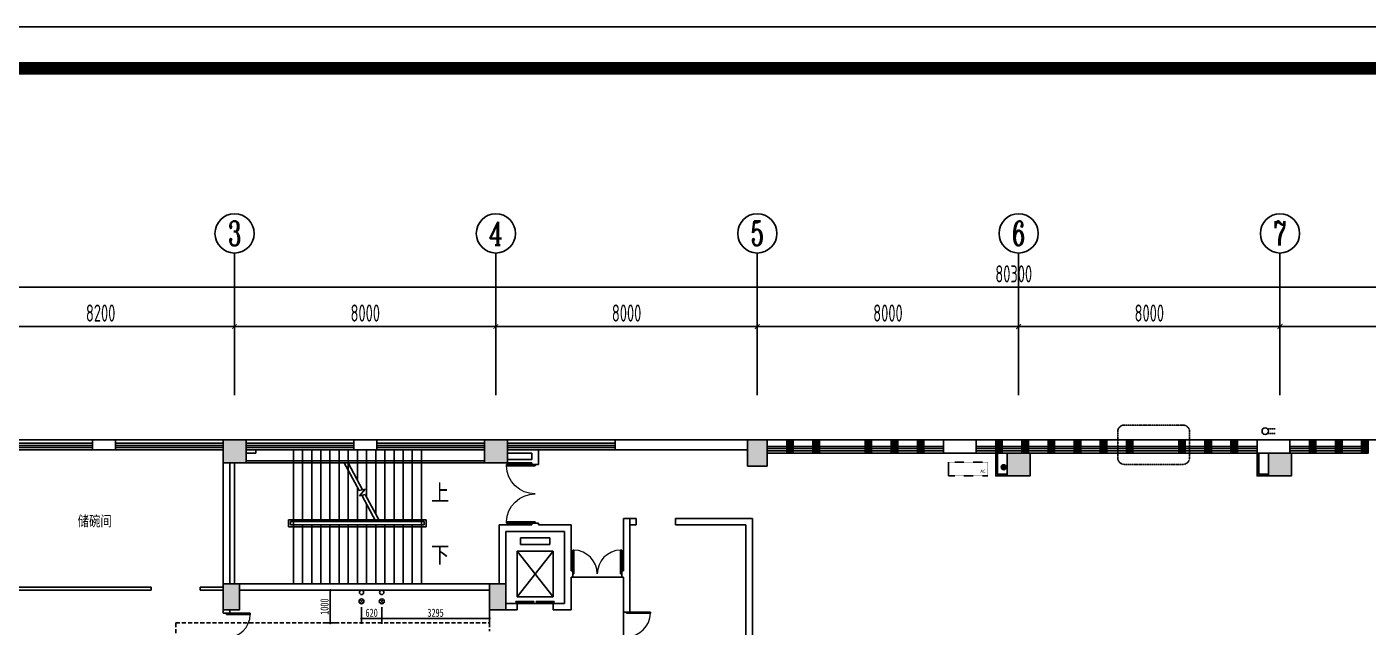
# Model space of a CAD drawing. Header units: inches. Extents: x -584 to 1446124, y -108140 to 99637.
# Drawn here: x 1113864 to 1154924, y -31874 to -13508 of the extents above; entities that cross this region are included whole.
import ezdxf
from ezdxf.enums import TextEntityAlignment as Align

# ---------------------------------------------------------------- set-up
doc = ezdxf.new("R2010")
doc.units = ezdxf.units.IN
doc.header["$MEASUREMENT"] = 0
doc.linetypes.add('DASH', pattern=[0.35, 0.25, -0.1])
doc.linetypes.add('HIDDEN', pattern=[0.375, 0.25, -0.125])
for name, color, linetype in [('0-空调出屋面', 41, 'Continuous'), ('AXIS', 3, 'Continuous'), ('AXIS_TEXT', 7, 'Continuous'), ('COLUMN', 6, 'Continuous'), ('DIM_SYMB', 3, 'Continuous'), ('EVTR', 2, 'Continuous'), ('PUB_STRM', 4, 'Continuous'), ('PUB_TEXT', 151, 'Continuous'), ('ROOM_NAME', 7, 'Continuous'), ('STAIR', 6, 'Continuous'), ('WALL', 7, 'Continuous'), ('WINDOW', 3, 'Continuous'), ('供排水', 4, 'Continuous'), ('外框', 7, 'Continuous'), ('电位', 1, 'Continuous'), ('空调', 205, 'Continuous')]:
    doc.layers.add(name, color=color, linetype=linetype)
doc.styles.add('_TCH_AXIS', font='COMPLEX', dxfattribs={"bigfont": 'GBCBIG'})
doc.styles.add('_TCH_DIM', font='stylu.ttf')
doc.styles.add('_TCH_DIM_T3', font='TSSDENG', dxfattribs={"width": 0.64, "bigfont": 'TSSDCHN'})
doc.styles.add('COMPLEX', font='stylu.ttf')
doc.styles.add('HZ-1', font='MingLiU.ttf', dxfattribs={"width": 0.8})
doc.styles.get("Standard").update_dxf_attribs({"font": '', "width": 0.7, "height": 250})
doc.styles.add('宋体', font='', dxfattribs={"width": 0.8})
doc.styles.get('Standard').set_extended_font_data('NSimSun')
doc.styles.get('宋体').set_extended_font_data('NSimSun')
doc.dimstyles.new('_TCH_ARCH&&150', dxfattribs={"dimtxt": 525, "dimasz": 150, "dimexe": 375, "dimexo": 450, "dimgap": 150, "dimtad": 1, "dimdec": 0, "dimzin": 0, "dimdsep": 46, "dimtxsty": '_TCH_DIM_T3', "dimblk": 'ARCHTICK', "dimcen": 0.09, "dimclrt": 7, "dimazin": 2, "dimtfac": 1, "dimtdec": 0, "dimtix": 1, "dimtmove": 2, "dimatfit": 3, "dimfxl": 0, "dimtolj": 1, "dimtzin": 0, "dimarcsym": 0})
doc.dimstyles.new('电路', dxfattribs={"dimscale": 80, "dimtxt": 2.5, "dimasz": 1, "dimexe": 2, "dimexo": 1, "dimtad": 1, "dimdec": 0, "dimtxsty": 'Standard', "dimblk": 'DOT', "dimcen": 1, "dimclrd": 6, "dimclre": 6, "dimclrt": 6, "dimadec": 0, "dimazin": 0, "dimtfac": 1, "dimtdec": 0, "dimtmove": 0, "dimatfit": 3, "dimfxl": 0, "dimarcsym": 0})

# ---------------------------------------------------------------- blocks, each defined once
blk = doc.blocks.new('vhjkghkghkl')
at = {"layer": '空调', "linetype": 'DASH', "ltscale": 0.3}
blk.add_lwpolyline([(134071, 540199), (134071, 539779), (132871, 539779), (132871, 540199), (134071, 540199)], close=True, dxfattribs=at)
at = {"layer": '空调', "linetype": 'DASH', "ltscale": 0.3, "style": 'HZ-1'}
blk.add_text('AC', height=100, dxfattribs=at).set_placement((133846, 539867))
blk = doc.blocks.new('_ArchTick')
at = {"color": 0, "linetype": 'ByBlock', "const_width": 0.15}
blk.add_lwpolyline([(-0.5, -0.5), (0.5, 0.5)], dxfattribs=at)
blk = doc.blocks.new('*D317')
at = {"layer": 'AXIS', "color": 0, "lineweight": -2, "transparency": 16777216}
for p, q in [((1112024, -24331), (1112024, -22302)), ((1120224, -24331), (1120224, -22302)), ((1112024, -22677), (1120224, -22677))]:
    blk.add_line(p, q, dxfattribs=at)
at = {"layer": 'Defpoints', "color": 0, "transparency": 16777216}
for p in [(1120224, -22677), (1112024, -24781), (1120224, -24781)]:
    blk.add_point(p, dxfattribs=at)
at = {"layer": 'AXIS', "color": 0, "lineweight": -2, "transparency": 16777216, "xscale": 150, "yscale": 150, "zscale": 150, "rotation": 180}
blk.add_blockref('_ArchTick', (1112024, -22677), dxfattribs=at)
at = {"layer": 'AXIS', "color": 0, "lineweight": -2, "transparency": 16777216, "xscale": 150, "yscale": 150, "zscale": 150}
blk.add_blockref('_ArchTick', (1120224, -22677), dxfattribs=at)
at = {"layer": 'AXIS', "color": 7, "transparency": 16777216, "insert": (1116124, -22265), "char_height": 525, "attachment_point": 5, "style": '_TCH_DIM_T3'}
blk.add_mtext('\\A1;8200', dxfattribs=at)
blk = doc.blocks.new('*D318')
at = {"layer": 'AXIS', "color": 0, "lineweight": -2, "transparency": 16777216}
for p, q in [((1120224, -24331), (1120224, -22302)), ((1128224, -24331), (1128224, -22302)), ((1120224, -22677), (1128224, -22677))]:
    blk.add_line(p, q, dxfattribs=at)
at = {"layer": 'Defpoints', "color": 0, "transparency": 16777216}
for p in [(1128224, -22677), (1120224, -24781), (1128224, -24781)]:
    blk.add_point(p, dxfattribs=at)
at = {"layer": 'AXIS', "color": 0, "lineweight": -2, "transparency": 16777216, "xscale": 150, "yscale": 150, "zscale": 150, "rotation": 180}
blk.add_blockref('_ArchTick', (1120224, -22677), dxfattribs=at)
at = {"layer": 'AXIS', "color": 0, "lineweight": -2, "transparency": 16777216, "xscale": 150, "yscale": 150, "zscale": 150}
blk.add_blockref('_ArchTick', (1128224, -22677), dxfattribs=at)
at = {"layer": 'AXIS', "color": 7, "transparency": 16777216, "insert": (1124224, -22265), "char_height": 525, "attachment_point": 5, "style": '_TCH_DIM_T3'}
blk.add_mtext('\\A1;8000', dxfattribs=at)
blk = doc.blocks.new('*D319')
at = {"layer": 'AXIS', "color": 0, "lineweight": -2, "transparency": 16777216}
for p, q in [((1128224, -24331), (1128224, -22302)), ((1136224, -24331), (1136224, -22302)), ((1128224, -22677), (1136224, -22677))]:
    blk.add_line(p, q, dxfattribs=at)
at = {"layer": 'Defpoints', "color": 0, "transparency": 16777216}
for p in [(1136224, -22677), (1128224, -24781), (1136224, -24781)]:
    blk.add_point(p, dxfattribs=at)
at = {"layer": 'AXIS', "color": 0, "lineweight": -2, "transparency": 16777216, "xscale": 150, "yscale": 150, "zscale": 150, "rotation": 180}
blk.add_blockref('_ArchTick', (1128224, -22677), dxfattribs=at)
at = {"layer": 'AXIS', "color": 0, "lineweight": -2, "transparency": 16777216, "xscale": 150, "yscale": 150, "zscale": 150}
blk.add_blockref('_ArchTick', (1136224, -22677), dxfattribs=at)
at = {"layer": 'AXIS', "color": 7, "transparency": 16777216, "insert": (1132224, -22265), "char_height": 525, "attachment_point": 5, "style": '_TCH_DIM_T3'}
blk.add_mtext('\\A1;8000', dxfattribs=at)
blk = doc.blocks.new('*D320')
at = {"layer": 'AXIS', "color": 0, "lineweight": -2, "transparency": 16777216}
for p, q in [((1136224, -24331), (1136224, -22302)), ((1144224, -24331), (1144224, -22302)), ((1136224, -22677), (1144224, -22677))]:
    blk.add_line(p, q, dxfattribs=at)
at = {"layer": 'Defpoints', "color": 0, "transparency": 16777216}
for p in [(1144224, -22677), (1136224, -24781), (1144224, -24781)]:
    blk.add_point(p, dxfattribs=at)
at = {"layer": 'AXIS', "color": 0, "lineweight": -2, "transparency": 16777216, "xscale": 150, "yscale": 150, "zscale": 150, "rotation": 180}
blk.add_blockref('_ArchTick', (1136224, -22677), dxfattribs=at)
at = {"layer": 'AXIS', "color": 0, "lineweight": -2, "transparency": 16777216, "xscale": 150, "yscale": 150, "zscale": 150}
blk.add_blockref('_ArchTick', (1144224, -22677), dxfattribs=at)
at = {"layer": 'AXIS', "color": 7, "transparency": 16777216, "insert": (1140224, -22265), "char_height": 525, "attachment_point": 5, "style": '_TCH_DIM_T3'}
blk.add_mtext('\\A1;8000', dxfattribs=at)
blk = doc.blocks.new('*D321')
at = {"layer": 'AXIS', "color": 0, "lineweight": -2, "transparency": 16777216}
for p, q in [((1144224, -24331), (1144224, -22302)), ((1152224, -24331), (1152224, -22302)), ((1144224, -22677), (1152224, -22677))]:
    blk.add_line(p, q, dxfattribs=at)
at = {"layer": 'Defpoints', "color": 0, "transparency": 16777216}
for p in [(1152224, -22677), (1144224, -24781), (1152224, -24781)]:
    blk.add_point(p, dxfattribs=at)
at = {"layer": 'AXIS', "color": 0, "lineweight": -2, "transparency": 16777216, "xscale": 150, "yscale": 150, "zscale": 150, "rotation": 180}
blk.add_blockref('_ArchTick', (1144224, -22677), dxfattribs=at)
at = {"layer": 'AXIS', "color": 0, "lineweight": -2, "transparency": 16777216, "xscale": 150, "yscale": 150, "zscale": 150}
blk.add_blockref('_ArchTick', (1152224, -22677), dxfattribs=at)
at = {"layer": 'AXIS', "color": 7, "transparency": 16777216, "insert": (1148224, -22265), "char_height": 525, "attachment_point": 5, "style": '_TCH_DIM_T3'}
blk.add_mtext('\\A1;8000', dxfattribs=at)
blk = doc.blocks.new('*D322')
at = {"layer": 'AXIS', "color": 0, "lineweight": -2, "transparency": 16777216}
for p, q in [((1152224, -24331), (1152224, -22302)), ((1160224, -24331), (1160224, -22302)), ((1152224, -22677), (1160224, -22677))]:
    blk.add_line(p, q, dxfattribs=at)
at = {"layer": 'Defpoints', "color": 0, "transparency": 16777216}
for p in [(1160224, -22677), (1152224, -24781), (1160224, -24781)]:
    blk.add_point(p, dxfattribs=at)
at = {"layer": 'AXIS', "color": 0, "lineweight": -2, "transparency": 16777216, "xscale": 150, "yscale": 150, "zscale": 150, "rotation": 180}
blk.add_blockref('_ArchTick', (1152224, -22677), dxfattribs=at)
at = {"layer": 'AXIS', "color": 0, "lineweight": -2, "transparency": 16777216, "xscale": 150, "yscale": 150, "zscale": 150}
blk.add_blockref('_ArchTick', (1160224, -22677), dxfattribs=at)
at = {"layer": 'AXIS', "color": 7, "transparency": 16777216, "insert": (1156224, -22265), "char_height": 525, "attachment_point": 5, "style": '_TCH_DIM_T3'}
blk.add_mtext('\\A1;8000', dxfattribs=at)
blk = doc.blocks.new('*D326')
at = {"layer": 'AXIS', "color": 0, "lineweight": -2, "transparency": 16777216}
for p, q in [((1103924, -24331), (1103924, -21102)), ((1184224, -24331), (1184224, -21102)), ((1103924, -21477), (1184224, -21477))]:
    blk.add_line(p, q, dxfattribs=at)
at = {"layer": 'Defpoints', "color": 0, "transparency": 16777216}
for p in [(1184224, -21477), (1103924, -24781), (1184224, -24781)]:
    blk.add_point(p, dxfattribs=at)
at = {"layer": 'AXIS', "color": 0, "lineweight": -2, "transparency": 16777216, "xscale": 150, "yscale": 150, "zscale": 150, "rotation": 180}
blk.add_blockref('_ArchTick', (1103924, -21477), dxfattribs=at)
at = {"layer": 'AXIS', "color": 0, "lineweight": -2, "transparency": 16777216, "xscale": 150, "yscale": 150, "zscale": 150}
blk.add_blockref('_ArchTick', (1184224, -21477), dxfattribs=at)
at = {"layer": 'AXIS', "color": 7, "transparency": 16777216, "insert": (1144074, -21065), "char_height": 525, "attachment_point": 5, "style": '_TCH_DIM_T3'}
blk.add_mtext('\\A1;80300', dxfattribs=at)
blk = doc.blocks.new('_FZH')
at = {"layer": 'WALL'}
blk.add_lwpolyline([(-0.5, -0.5), (0.5, -0.5), (0.5, 0.5), (-0.5, 0.5)], close=True, dxfattribs=at)
blk.add_solid([(-0.5, -0.5), (0.5, -0.5), (-0.5, 0.5), (0.5, 0.5)], dxfattribs=at)
blk = doc.blocks.new('$TCHSYS$WIN2D')
for p, q in [((-0.5, 0.5), (0.5, 0.5)), ((-0.5, 0.5), (-0.5, -0.5)), ((0.5, 0.5), (0.5, -0.5)), ((0.5, 0.167), (-0.5, 0.167)), ((0.5, -0.167), (-0.5, -0.167)), ((-0.5, -0.5), (0.5, -0.5))]:
    blk.add_line(p, q)
blk = doc.blocks.new('$DorLib2D$00000002')
for p, q in [((-0.5, 0), (-0.5, 0.4875)), ((-0.475, 0.4875), (-0.5, 0.4875)), ((-0.475, 0), (-0.475, 0.4875)), ((0.475, 0), (0.475, 0.4875)), ((0.475, 0.4875), (0.5, 0.4875)), ((0.5, 0), (0.5, 0.4875)), ((-0.5, 0), (-0.475, 0)), ((0.5, 0), (0.475, 0))]:
    blk.add_line(p, q)
at = {"lineweight": 13}
for centre, start, end in [((-0.4875, 0), 0, 88.53072), ((0.4875, 0), 91.46928, 180)]:
    blk.add_arc(centre, 0.4875, start, end, dxfattribs=at)
blk = doc.blocks.new('$DORLIB2D$00000127')
at = {"color": 0}
for points in [[(-0.533, 0.795), (-0.533, 0.69)], [(-0.033, 0.795), (-0.533, 0.795)], [(-0.033, 0.795), (-0.033, 0.69)], [(0.533, 0.795), (0.033, 0.795)], [(0.033, 0.795), (0.033, 0.69)], [(0.533, 0.795), (0.533, 0.69)], [(-0.033, 0.69), (-0.533, 0.69)], [(0.5, 0.5), (-0.5, 0.5)], [(0.533, 0.69), (0.033, 0.69)]]:
    blk.add_lwpolyline(points, dxfattribs=at)
blk = doc.blocks.new('_AXISO')
blk.add_circle((0, 0), 0.5)
at = {"layer": 'AXIS_TEXT', "style": 'COMPLEX', "width": 1.041667}
blk.add_attdef('A', text='', height=0.56, dxfattribs=at).set_placement((-0.25, -0.28), (0.25, -0.28), align=Align.FIT)
blk = doc.blocks.new('$WINLIB2D$00000001')
at = {"color": 0}
for points in [[(-0.5, 0.5), (-0.5, -0.5)], [(-0.5, 0.5), (0.5, 0.5)], [(0.5, -0.5), (0.5, 0.5)], [(0.5, 0.167), (-0.5, 0.167)], [(0.5, -0.167), (-0.5, -0.167)], [(-0.5, -0.5), (0.5, -0.5)]]:
    blk.add_lwpolyline(points, dxfattribs=at)
blk = doc.blocks.new('A$C4B041D0B')
at = {"layer": '供排水', "color": 14}
for p, q in [((393, 128), (287, 22)), ((287, 128), (393, 22))]:
    blk.add_line(p, q, dxfattribs=at)
at = {"layer": '供排水'}
for centre, radius in [((65, 75), 65.2), ((340, 75), 75)]:
    blk.add_circle(centre, radius, dxfattribs=at)
blk = doc.blocks.new('_DOT')
at = {"color": 0, "linetype": 'ByBlock'}
blk.add_line((-0.5, 0), (-1, 0), dxfattribs=at)
at = {"color": 0, "linetype": 'ByBlock', "const_width": 0.5}
blk.add_lwpolyline([(-0.25, 0, 1), (0.25, 0, 1)], format="xyb", close=True, dxfattribs=at)
blk = doc.blocks.new('*D408')
at = {"layer": 'Defpoints', "color": 0, "transparency": 16777216}
for p in [(1128024, -30746), (1124729, -31186), (1124729, -31610)]:
    blk.add_point(p, dxfattribs=at)
at = {"layer": '电位', "color": 6, "lineweight": -2, "transparency": 16777216}
for p, q in [((1128024, -31130), (1128024, -31770)), ((1124729, -31266), (1124729, -31770)), ((1127944, -31610), (1124809, -31610))]:
    blk.add_line(p, q, dxfattribs=at)
at = {"layer": '电位', "color": 6, "lineweight": -2, "transparency": 16777216, "xscale": 80, "yscale": 80, "zscale": 80, "rotation": 180}
blk.add_blockref('_DOT', (1124729, -31610), dxfattribs=at)
at = {"layer": '电位', "color": 6, "lineweight": -2, "transparency": 16777216, "xscale": 80, "yscale": 80, "zscale": 80}
blk.add_blockref('_DOT', (1128024, -31610), dxfattribs=at)
at = {"layer": '电位', "color": 6, "transparency": 16777216, "insert": (1126376, -31435), "char_height": 250, "attachment_point": 5}
blk.add_mtext('3295', dxfattribs=at)
blk = doc.blocks.new('*D409')
at = {"layer": 'Defpoints', "color": 0, "transparency": 16777216}
for p in [(1124109, -31186), (1124729, -31186), (1124109, -31610)]:
    blk.add_point(p, dxfattribs=at)
at = {"layer": '电位', "color": 6, "lineweight": -2, "transparency": 16777216}
for p, q in [((1124109, -31266), (1124109, -31770)), ((1124649, -31610), (1124189, -31610)), ((1124729, -31266), (1124729, -31770))]:
    blk.add_line(p, q, dxfattribs=at)
at = {"layer": '电位', "color": 6, "lineweight": -2, "transparency": 16777216, "xscale": 80, "yscale": 80, "zscale": 80, "rotation": 180}
blk.add_blockref('_DOT', (1124109, -31610), dxfattribs=at)
at = {"layer": '电位', "color": 6, "lineweight": -2, "transparency": 16777216, "xscale": 80, "yscale": 80, "zscale": 80}
blk.add_blockref('_DOT', (1124729, -31610), dxfattribs=at)
at = {"layer": '电位', "color": 6, "transparency": 16777216, "insert": (1124419, -31435), "char_height": 250, "attachment_point": 5}
blk.add_mtext('620', dxfattribs=at)
blk = doc.blocks.new('*D410')
at = {"layer": 'Defpoints', "color": 0, "transparency": 16777216}
for p in [(1123152, -30746), (1123371, -30746), (1123371, -31746)]:
    blk.add_point(p, dxfattribs=at)
at = {"layer": '电位', "color": 6, "lineweight": -2, "transparency": 16777216}
for p, q in [((1123291, -30746), (1122992, -30746)), ((1123152, -31666), (1123152, -30826)), ((1123291, -31746), (1122992, -31746))]:
    blk.add_line(p, q, dxfattribs=at)
at = {"layer": '电位', "color": 6, "lineweight": -2, "transparency": 16777216, "xscale": 80, "yscale": 80, "zscale": 80}
for p, rotation in [((1123152, -30746), 90), ((1123152, -31746), 270)]:
    blk.add_blockref('_DOT', p, dxfattribs=dict(at, rotation=rotation))
at = {"layer": '电位', "color": 6, "transparency": 16777216, "insert": (1122977, -31246), "char_height": 250, "attachment_point": 5, "rotation": 90}
blk.add_mtext('1000', dxfattribs=at)

msp = doc.modelspace()

# ---------------------------------------------------------------- hatches: boundary and pattern name
at = {"layer": '0-空调出屋面'}
h = msp.add_hatch(dxfattribs=at)
h.set_pattern_fill('ANSI31', color=256, scale=10, style=0)
h.set_pattern_definition([(315, (1143701.375, -26916.254), (-11.2253, -11.2253), [])])
h.paths.add_polyline_path([(1143701.4, -26981.3, -1), (1143831.4, -26981.3, -1)])

# ---------------------------------------------------------------- linework, layer by layer
msp.add_line((1112623.9, -26146), (1131873.9, -26146))
at = {"color": 6, "linetype": 'DASH'}
msp.add_lwpolyline([(1147457.1, -26893), (1149257.1, -26893, 0.4142136), (1149457.1, -26693), (1149457.1, -25893, 0.4142136), (1149257.1, -25693), (1147457.1, -25693, 0.4142136), (1147257.1, -25893), (1147257.1, -26693, 0.4142136)], format="xyb", close=True, dxfattribs=at)
at = {"layer": '0-空调出屋面'}
for radius in [75, 65]:
    msp.add_circle((1143766.4, -26981.3), radius, dxfattribs=at)
at = {"layer": 'AXIS'}
for p, q in [((1120223.9, -24780.8), (1120223.9, -20427.3)), ((1128223.9, -24780.8), (1128223.9, -20427.3)), ((1136223.9, -24780.8), (1136223.9, -20427.3)), ((1144223.9, -24780.8), (1144223.9, -20427.3)), ((1152223.9, -24780.8), (1152223.9, -20427.3))]:
    msp.add_line(p, q, dxfattribs=at)
at = {"layer": 'COLUMN'}
for p, q in [((1116573.9, -26146), (1115873.9, -26146)), ((1115873.9, -26146), (1115873.9, -26246)), ((1116573.9, -26246), (1116573.9, -26146)), ((1124573.9, -26146), (1123873.9, -26146)), ((1123873.9, -26146), (1123873.9, -26246)), ((1124573.9, -26246), (1124573.9, -26146)), ((1132573.9, -26146), (1131873.9, -26146)), ((1131873.9, -26146), (1131873.9, -26246)), ((1142923.9, -26146), (1141923.9, -26146)), ((1141923.9, -26146), (1141923.9, -26346)), ((1142923.9, -26346), (1142923.9, -26146)), ((1152523.9, -26146), (1151523.9, -26146)), ((1151523.9, -26146), (1151523.9, -26346)), ((1152523.9, -26346), (1152523.9, -26146)), ((1115873.9, -26446), (1116573.9, -26446)), ((1123873.9, -26446), (1124573.9, -26446)), ((1131873.9, -26446), (1132573.9, -26446)), ((1141923.9, -26546), (1142923.9, -26546)), ((1151523.9, -26546), (1152523.9, -26546))]:
    msp.add_line(p, q, dxfattribs=at)
for points in [[(1143523.9, -26546), (1143523.9, -27246), (1143873.9, -27246)], [(1143573.9, -26546), (1143573.9, -27196), (1143873.9, -27196)], [(1151523.9, -26546), (1151523.9, -27246), (1151873.9, -27246)], [(1151573.9, -26546), (1151573.9, -27196), (1151873.9, -27196)]]:
    msp.add_lwpolyline(points, dxfattribs=at)
at = {"layer": 'DIM_SYMB'}
for points in [[(1126083.9, -29646, 0, 0, 0), (1121123.9, -29646, 0, 0, 0), (1121123.9, -27746, 0, 0, 0), (1123533.9, -27746, 120, 0, 0), (1123983.9, -27746, 0, 0, 0)], [(1126083.9, -27746, 0, 0, 0), (1124713.9, -27746, 120, 0, 0), (1124263.9, -27746, 0, 0, 0)]]:
    msp.add_lwpolyline(points, format="xyseb", dxfattribs=at)
at = {"layer": 'EVTR'}
for p, q in [((1128973.9, -29346), (1128973.9, -29146)), ((1128973.9, -29146), (1129873.9, -29146)), ((1129873.9, -29146), (1129873.9, -29346)), ((1128873.9, -30946), (1128873.9, -29546)), ((1128873.9, -29546), (1129973.9, -29546)), ((1129973.9, -29546), (1128873.9, -30946)), ((1129973.9, -30946), (1128873.9, -29546)), ((1129873.9, -29346), (1128973.9, -29346)), ((1129973.9, -29546), (1129973.9, -30946)), ((1129973.9, -30946), (1128873.9, -30946))]:
    msp.add_line(p, q, dxfattribs=at)
at = {"layer": 'PUB_STRM', "linetype": 'DASH'}
for p, q in [((1152073.9, -25809.6), (1151873.9, -25809.6)), ((1152073.9, -25949.6), (1151873.9, -25949.6))]:
    msp.add_line(p, q, dxfattribs=at)
at = {"layer": 'PUB_STRM'}
msp.add_circle((1151773.9, -25879.6), 100, dxfattribs=at)
at = {"layer": 'STAIR'}
for p, q in [((1122023.9, -28586), (1122023.9, -26446)), ((1122023.9, -28586), (1122023.9, -26446)), ((1122303.9, -28586), (1122303.9, -26446)), ((1122583.9, -28586), (1122583.9, -26446)), ((1122863.9, -28586), (1122863.9, -26446)), ((1123143.9, -28586), (1123143.9, -26446)), ((1123423.9, -28586), (1123423.9, -26446)), ((1123703.9, -28586), (1123703.9, -26446)), ((1123983.9, -27380.8), (1123983.9, -26446)), ((1124263.9, -27900.4), (1124263.9, -26446)), ((1124543.9, -28420), (1124543.9, -26446)), ((1124823.9, -28586), (1124823.9, -26446)), ((1125103.9, -28586), (1125103.9, -26446)), ((1125383.9, -28586), (1125383.9, -26446)), ((1125663.9, -28586), (1125663.9, -26446)), ((1125943.9, -28586), (1125943.9, -26446)), ((1120223.9, -26846), (1120223.9, -30546)), ((1127873.9, -26786), (1120573.9, -26786)), ((1127873.9, -26846), (1120573.9, -26846)), ((1123582.1, -26846), (1122023.9, -26846)), ((1124040.3, -27696.4), (1123582.1, -26846)), ((1125943.9, -26846), (1123695.7, -26846)), ((1124141.1, -27672.6), (1123695.7, -26846)), ((1123703.9, -26861.2), (1123703.9, -26846)), ((1123983.9, -28586), (1123983.9, -27591.6)), ((1124222.1, -27653.4), (1124040.3, -27696.4)), ((1124043.2, -27854.3), (1124222.1, -27653.4)), ((1124216.8, -27813.2), (1124043.2, -27854.3)), ((1124552, -28646), (1124116.1, -27837)), ((1124665.6, -28646), (1124216.8, -27813.2)), ((1124263.9, -28586), (1124263.9, -28111.2)), ((1126083.9, -28586), (1121873.9, -28586)), ((1121873.9, -28586), (1121873.9, -28806)), ((1126023.9, -28646), (1121933.9, -28646)), ((1121933.9, -28646), (1121933.9, -28746)), ((1124552, -28646), (1122023.9, -28646)), ((1122023.9, -28746), (1122023.9, -28646)), ((1125943.9, -28646), (1124665.6, -28646)), ((1125943.9, -28646), (1125943.9, -28746)), ((1126023.9, -28746), (1126023.9, -28646)), ((1126083.9, -28806), (1126083.9, -28586)), ((1121873.9, -28806), (1126083.9, -28806)), ((1121933.9, -28746), (1126023.9, -28746)), ((1122023.9, -28746), (1125943.9, -28746)), ((1122023.9, -28746), (1122023.9, -30546)), ((1122023.9, -30546), (1122023.9, -28806)), ((1122303.9, -28746), (1122303.9, -30546)), ((1122583.9, -28746), (1122583.9, -30546)), ((1122863.9, -28746), (1122863.9, -30546)), ((1123143.9, -28746), (1123143.9, -30546)), ((1123423.9, -28746), (1123423.9, -30546)), ((1123703.9, -28746), (1123703.9, -30546)), ((1123983.9, -28746), (1123983.9, -30546)), ((1124263.9, -28746), (1124263.9, -30546)), ((1124543.9, -28746), (1124543.9, -30546)), ((1124823.9, -28746), (1124823.9, -30546)), ((1125103.9, -28746), (1125103.9, -30546)), ((1125383.9, -28746), (1125383.9, -30546)), ((1125663.9, -28746), (1125663.9, -30546)), ((1125943.9, -28746), (1125943.9, -30546)), ((1120223.9, -30546), (1122023.9, -30546)), ((1122023.9, -30546), (1125943.9, -30546))]:
    msp.add_line(p, q, dxfattribs=at)
msp.add_lwpolyline([(1169134.6, -24669.4), (1169502.8, -26146), (1168523.9, -26146), (1136523.9, -26146)], dxfattribs=at)
at = {"layer": 'WALL'}
for p, q in [((1135923.9, -26146), (1132573.9, -26146)), ((1120573.9, -26446), (1120873.9, -26446)), ((1120573.9, -26546), (1120873.9, -26546)), ((1120873.9, -26446), (1120873.9, -26546)), ((1129523.9, -26446), (1128573.9, -26446)), ((1129323.9, -26546), (1128573.9, -26546)), ((1129323.9, -26746), (1129323.9, -26546)), ((1129523.9, -26846), (1129523.9, -26446)), ((1135923.9, -26446), (1132573.9, -26446)), ((1119873.9, -30546), (1119873.9, -26846)), ((1120073.9, -30546), (1120073.9, -26846)), ((1129323.9, -26746), (1128573.9, -26746)), ((1129323.9, -26846), (1128573.9, -26846)), ((1129323.9, -26846), (1129323.9, -26896)), ((1129323.9, -26896), (1129523.9, -26896)), ((1129523.9, -26896), (1129523.9, -26846)), ((1129523.9, -28696), (1129323.9, -28696)), ((1129323.9, -28696), (1129323.9, -28746)), ((1129523.9, -28746), (1129523.9, -28696)), ((1132123.9, -28546), (1132123.9, -30146)), ((1132323.9, -28546), (1132123.9, -28546)), ((1132323.9, -28546), (1132323.9, -30246)), ((1128323.9, -30546), (1128323.9, -28746)), ((1129323.9, -28746), (1128323.9, -28746)), ((1128523.9, -30546), (1128523.9, -28946)), ((1129423.9, -28946), (1128523.9, -28946)), ((1130323.9, -28946), (1129423.9, -28946)), ((1130523.9, -28746), (1129523.9, -28746)), ((1130323.9, -30246), (1130323.9, -28946)), ((1130523.9, -30146), (1130523.9, -28746)), ((1130323.9, -31146), (1130323.9, -30246)), ((1130573.9, -30146), (1130523.9, -30146)), ((1130523.9, -30346), (1130573.9, -30346)), ((1130523.9, -31346), (1130523.9, -30346)), ((1130573.9, -30346), (1130573.9, -30146)), ((1132123.9, -30146), (1132073.9, -30146)), ((1132073.9, -30146), (1132073.9, -30346)), ((1132073.9, -30346), (1132123.9, -30346)), ((1132123.9, -30346), (1132123.9, -31411)), ((1132323.9, -31411), (1132323.9, -30246)), ((1117673.9, -30646), (1112223.9, -30646)), ((1112223.9, -30746), (1117673.9, -30746)), ((1117673.9, -30746), (1117673.9, -30646)), ((1119873.9, -30646), (1119173.9, -30646)), ((1119173.9, -30646), (1119173.9, -30746)), ((1119173.9, -30746), (1119873.9, -30746)), ((1128023.9, -30546), (1120373.9, -30546)), ((1128023.9, -30746), (1120373.9, -30746)), ((1128873.9, -31146), (1128523.9, -31146)), ((1128873.9, -31346), (1128873.9, -31146)), ((1130323.9, -31146), (1129973.9, -31146)), ((1129973.9, -31146), (1129973.9, -31346)), ((1119873.9, -31346), (1119873.9, -31446)), ((1119873.9, -31446), (1120073.9, -31446)), ((1120073.9, -31446), (1120073.9, -31346)), ((1128523.9, -31346), (1128873.9, -31346)), ((1129973.9, -31346), (1130523.9, -31346)), ((1132123.9, -31411), (1132323.9, -31411))]:
    msp.add_line(p, q, dxfattribs=at)
at = {"layer": 'WALL', "color": 3}
for p, q in [((1132519.3, -28546), (1132123.9, -28546)), ((1132519.3, -28546), (1132519.3, -28746)), ((1136073.9, -28546), (1133719.3, -28546)), ((1133719.3, -28546), (1133719.3, -28746)), ((1136073.9, -54285.7), (1136073.9, -28546)), ((1132519.3, -28746), (1132323.9, -28746)), ((1135873.9, -28746), (1133719.3, -28746)), ((1135873.9, -54346), (1135873.9, -28746)), ((1135873.9, -54285.7), (1135873.9, -28746))]:
    msp.add_line(p, q, dxfattribs=at)
at = {"layer": 'WINDOW'}
for p, q in [((1132073.9, -30346), (1130573.9, -30346)), ((1132123.9, -31411), (1132123.9, -32911))]:
    msp.add_line(p, q, dxfattribs=at)
at = {"layer": 'WINDOW', "linetype": 'DASH'}
for p, q in [((1117673.9, -30646), (1117673.9, -30746)), ((1119173.9, -30746), (1119173.9, -30646))]:
    msp.add_line(p, q, dxfattribs=at)
at = {"layer": '供排水', "linetype": 'HIDDEN', "ltscale": 500}
for p, q in [((1118423.9, -31746), (1128023.9, -31746)), ((1118423.9, -31746), (1118423.9, -41785.6)), ((1128023.9, -31746), (1128023.9, -31996))]:
    msp.add_line(p, q, dxfattribs=at)
at = {"layer": '外框', "lineweight": -2}
msp.add_line((1092541.1, -13507.8), (1226478.5, -13507.8), dxfattribs=at)
at = {"layer": '外框', "lineweight": -2, "const_width": 391.5}
msp.add_lwpolyline([(1097744.8, -106129.4), (1221075.8, -106129.4, 0.4142136), (1224991.1, -102214.2), (1224991.1, -18691.3, 0.4142136), (1221075.8, -14776.1), (1097744.8, -14776.1, 0.4142136), (1093829.6, -18691.3), (1093829.6, -102214.2, 0.4142136)], format="xyb", close=True, dxfattribs=at)

# ---------------------------------------------------------------- block references
at = {"layer": 'AXIS'}
ref = msp.add_blockref('_AXISO', (1120223.9, -19827.3), dxfattribs=dict(at, xscale=1200, yscale=1200, zscale=1200))
ref.add_attrib('A', '3', dxfattribs={"layer": 'AXIS_TEXT', "height": 741.2, "style": '_TCH_AXIS', "width": 0.8}).set_placement((1120026.2, -20197.9), (1120421.5, -20197.9), align=Align.FIT)
ref = msp.add_blockref('_AXISO', (1128223.9, -19827.3), dxfattribs=dict(at, xscale=1200, yscale=1200, zscale=1200))
ref.add_attrib('A', '4', dxfattribs={"layer": 'AXIS_TEXT', "height": 717.3, "style": '_TCH_AXIS', "width": 0.8}).set_placement((1128005.3, -20185.9), (1128442.4, -20185.9), align=Align.FIT)
ref = msp.add_blockref('_AXISO', (1136223.9, -19827.3), dxfattribs=dict(at, xscale=1200, yscale=1200, zscale=1200))
ref.add_attrib('A', '5', dxfattribs={"layer": 'AXIS_TEXT', "height": 741.2, "style": '_TCH_AXIS', "width": 0.8}).set_placement((1136026.2, -20197.9), (1136421.5, -20197.9), align=Align.FIT)
ref = msp.add_blockref('_AXISO', (1144223.9, -19827.3), dxfattribs=dict(at, xscale=1200, yscale=1200, zscale=1200))
ref.add_attrib('A', '6', dxfattribs={"layer": 'AXIS_TEXT', "height": 741.2, "style": '_TCH_AXIS', "width": 0.8}).set_placement((1144026.2, -20197.9), (1144421.5, -20197.9), align=Align.FIT)
ref = msp.add_blockref('_AXISO', (1152223.9, -19827.3), dxfattribs=dict(at, xscale=1200, yscale=1200, zscale=1200))
ref.add_attrib('A', '7', dxfattribs={"layer": 'AXIS_TEXT', "height": 741.2, "style": '_TCH_AXIS', "width": 0.8}).set_placement((1152026.2, -20197.9), (1152421.5, -20197.9), align=Align.FIT)
at = {"layer": 'COLUMN'}
for p, xscale, yscale, zscale in [((1120223.9, -26496), 700, 700, 700), ((1128223.9, -26496), 700, 700, 700), ((1136223.9, -26546.1), 599.9999999995343, 800.076171227498, 800.076171227498), ((1137223.9, -26346), 200, 400, 400), ((1138023.9, -26346), 200, 400, 400), ((1139623.9, -26346), 200, 400, 400), ((1140423.9, -26346), 200, 400, 400), ((1141223.9, -26346), 200, 400, 400), ((1143623.9, -26346), 200, 400, 400), ((1144423.9, -26346), 200, 400, 400), ((1145223.9, -26346), 200, 400, 400), ((1146023.9, -26346), 200, 400, 400), ((1146823.9, -26346), 200, 400, 400), ((1147623.9, -26346), 200, 400, 400), ((1149223.9, -26346), 200, 400, 400), ((1150023.9, -26346), 200, 400, 400), ((1150823.9, -26346), 200, 400, 400), ((1153223.9, -26346), 200, 400, 400), ((1154023.9, -26346), 200, 400, 400), ((1154823.9, -26346), 200, 400, 400), ((1144223.9, -26896), 700, 700, 700), ((1152223.9, -26896), 700, 700, 700), ((1128273.9, -30946), 500.0000000037253, 800.0000000286382, 800.0000000286382)]:
    msp.add_blockref('_FZH', p, dxfattribs=dict(at, xscale=xscale, yscale=yscale, zscale=zscale))
at = {"layer": 'COLUMN', "xscale": 499.9999999953434, "yscale": 799.9999999967404, "zscale": 799.9999999967404, "rotation": 359.9999999997599}
msp.add_blockref('_FZH', (1120123.9, -30946), dxfattribs=at)
at = {"layer": 'WINDOW'}
for name, p, xscale, yscale, zscale, rotation in [('$TCHSYS$WIN2D', (1114248.9, -26346), 3250, 200, 3250, 180), ('$TCHSYS$WIN2D', (1118223.9, -26346), 3300, 200, 3300, 180), ('$TCHSYS$WIN2D', (1122223.9, -26346), -3300, 200, -3300, 180), ('$TCHSYS$WIN2D', (1126223.9, -26346), 3300, 200, 3300, 180), ('$TCHSYS$WIN2D', (1130223.9, -26346), 3300, 200, 3300, 180), ('$WINLIB2D$00000001', (1136823.9, -26446), -600, 200, -600, 180), ('$WINLIB2D$00000001', (1137623.9, -26446), -600, -200, -600, 180), ('$WINLIB2D$00000001', (1138823.9, -26446), -1400, -200, -1400, 180), ('$WINLIB2D$00000001', (1140023.9, -26446), -600, 200, -600, 180), ('$WINLIB2D$00000001', (1140823.9, -26446), -600, -200, -600, 180), ('$WINLIB2D$00000001', (1141623.9, -26446), -600, 200, -600, 180), ('$WINLIB2D$00000001', (1143223.9, -26446), -600, 200, -600, 180), ('$WINLIB2D$00000001', (1144023.9, -26446), -600, 200, -600, 180), ('$WINLIB2D$00000001', (1144823.9, -26446), -600, -200, -600, 180), ('$WINLIB2D$00000001', (1145623.9, -26446), -600, 200, -600, 180), ('$WINLIB2D$00000001', (1146423.9, -26446), -600, -200, -600, 180), ('$WINLIB2D$00000001', (1147223.9, -26446), -600, 200, -600, 180), ('$WINLIB2D$00000001', (1148423.9, -26446), -1400, -200, -1400, 179.9999999999904), ('$WINLIB2D$00000001', (1149623.9, -26446), -600, 200, -600, 180), ('$WINLIB2D$00000001', (1150423.9, -26446), -600, -200, -600, 180), ('$WINLIB2D$00000001', (1151223.9, -26446), -600, 200, -600, 180), ('$WINLIB2D$00000001', (1152823.9, -26446), -600, 200, -600, 180), ('$WINLIB2D$00000001', (1153623.9, -26446), -600, -200, -600, 180), ('$WINLIB2D$00000001', (1154423.9, -26446), -600, 200, -600, 180), ('$DorLib2D$00000002', (1129423.9, -27796), -1800, 1800, -1800, 90), ('$DorLib2D$00000002', (1131323.9, -30246), -1500, -1500, -1500, 180), ('$DORLIB2D$00000127', (1129423.9, -31246), 1100, -200, 1100, 180), ('$DorLib2D$00000002', (1119973.9, -32196), -1500, -1500, -1500, 90), ('$DorLib2D$00000002', (1132223.9, -32161), 1500, 1500, 1500, 269.9999999996531)]:
    msp.add_blockref(name, p, dxfattribs=dict(at, xscale=xscale, yscale=yscale, zscale=zscale, rotation=rotation))
at = {"layer": '供排水', "xscale": -1, "rotation": 90}
for p in [(1124184.1, -30746), (1124804.1, -30746)]:
    msp.add_blockref('A$C4B041D0B', p, dxfattribs=at)
at = {"layer": '空调'}
msp.add_blockref('vhjkghkghkl', (1009207.1, -567023.3), dxfattribs=at)

# ---------------------------------------------------------------- texts
at = {"layer": 'PUB_TEXT', "style": '_TCH_DIM', "width": 0.8}
for s, p in [('上', (1126241.4, -28008.5)), ('下', (1126241.4, -29908.5))]:
    msp.add_text(s, height=506.4, dxfattribs=at).set_placement(p)
at = {"layer": 'ROOM_NAME', "style": '宋体', "width": 0.8}
msp.add_text('储碗间', height=320, dxfattribs=at).set_placement((1115418, -28787.9))

# ---------------------------------------------------------------- dimensions: what is measured, and where the dimension line sits
at = {"layer": 'AXIS'}
for p1, p2, distance, picture, middle in [((1103923.9, -24780.8), (1184223.9, -24780.8), 3303.5, '*D326', (1144073.9, -21064.8)), ((1112023.9, -24780.8), (1120223.9, -24780.8), 2103.5, '*D317', (1116123.9, -22264.8)), ((1120223.9, -24780.8), (1128223.9, -24780.8), 2103.5, '*D318', (1124223.9, -22264.8)), ((1128223.9, -24780.8), (1136223.9, -24780.8), 2103.5, '*D319', (1132223.9, -22264.8)), ((1136223.9, -24780.8), (1144223.9, -24780.8), 2103.5, '*D320', (1140223.9, -22264.8)), ((1144223.9, -24780.8), (1152223.9, -24780.8), 2103.5, '*D321', (1148223.9, -22264.8)), ((1152223.9, -24780.8), (1160223.9, -24780.8), 2103.5, '*D322', (1156223.9, -22264.8))]:
    dim = msp.add_aligned_dim(p1=p1, p2=p2, distance=distance, dimstyle='_TCH_ARCH&&150', dxfattribs=at)
    dim.commit()
    dim.dimension.update_dxf_attribs({"geometry": picture, "text_midpoint": middle})
at = {"layer": '电位', "color": 1}
dim = msp.add_linear_dim(base=(1123152.5, -30746), p1=(1123371.3, -31746), p2=(1123371.3, -30746), angle=90, dimstyle='电路', override={"dimfxl": 6, "dimfxlon": 1}, dxfattribs=at)
dim.commit()
dim.dimension.update_dxf_attribs({"geometry": '*D410', "text_midpoint": (1122977.5, -31246)})
for base, p1, p2, override, picture, middle in [((1124728.9, -31610), (1128023.9, -30746), (1124728.9, -31186), {"dimfxl": 6, "dimfxlon": 1}, '*D408', (1126376.4, -31435)), ((1124108.9, -31610), (1124728.9, -31186), (1124108.9, -31186), {"dimtmove": 1, "dimfxl": 6, "dimfxlon": 1}, '*D409', (1124418.9, -31435))]:
    dim = msp.add_linear_dim(base=base, p1=p1, p2=p2, dimstyle='电路', override=override, dxfattribs=at)
    dim.commit()
    dim.dimension.update_dxf_attribs({"geometry": picture, "text_midpoint": middle})

doc.saveas('drawing.dxf')
